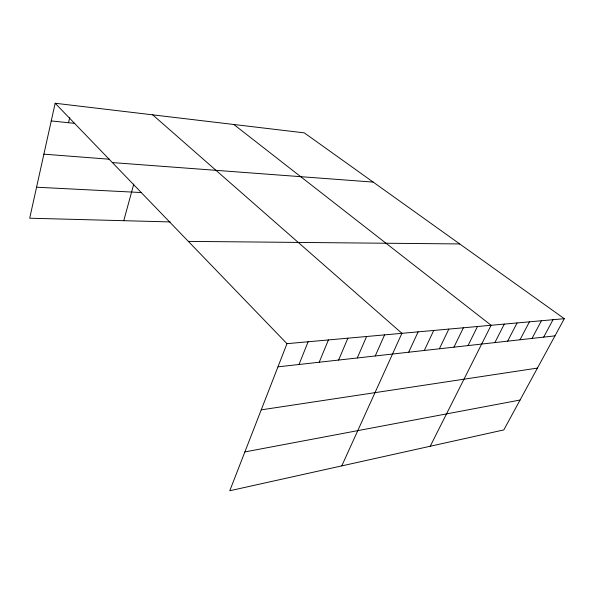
<?xml version="1.0" encoding="UTF-8"?>
<svg xmlns="http://www.w3.org/2000/svg" width="594" height="594" viewBox="0 0 594 594"><rect width="100%" height="100%" fill="white"/><g stroke="black" fill="none" stroke-linecap="round" stroke-linejoin="round"><path stroke-width="0.89" d="M564.3 318.688L286.969 343.674L229.774 490.748L503.823 429.908L564.3 318.688L304.306 132.863L55.16 103.252L29.7 218.213L170.151 221.918M68.533 122.728L69.736 117.508M123.767 220.693L133.776 184.058M299.005 364.493L308.115 341.765M319.208 362.236L328.4 339.939M338.617 360.061L347.876 338.186M357.276 357.974L366.595 336.501M375.23 355.969L384.593 334.875M341.78 465.882L401.908 333.316L152.695 114.842M408.687 352.227L418.109 331.853M424.302 350.475L433.739 330.45M439.374 348.789L448.834 329.091M453.95 347.163L463.409 327.777M468.035 345.582L477.494 326.507M430.234 446.243L491.119 325.282L233.828 124.488M494.861 342.582L504.306 324.094M507.64 341.156L517.07 322.943M520.017 339.768L529.432 321.829M532.024 338.432L541.409 320.745M543.666 337.125L553.029 319.698M244.869 451.93L520.062 400.037M261.226 409.86L537.436 368.087M277.955 366.847L554.959 335.862M188.343 241.387L459.711 243.934M36.568 187.214L141.253 192.545M112.363 162.578L373.188 182.098M43.889 154.158L109.571 159.244M51.247 120.924L74.725 123.374M55.16 103.252L286.969 343.674"/></g></svg>
